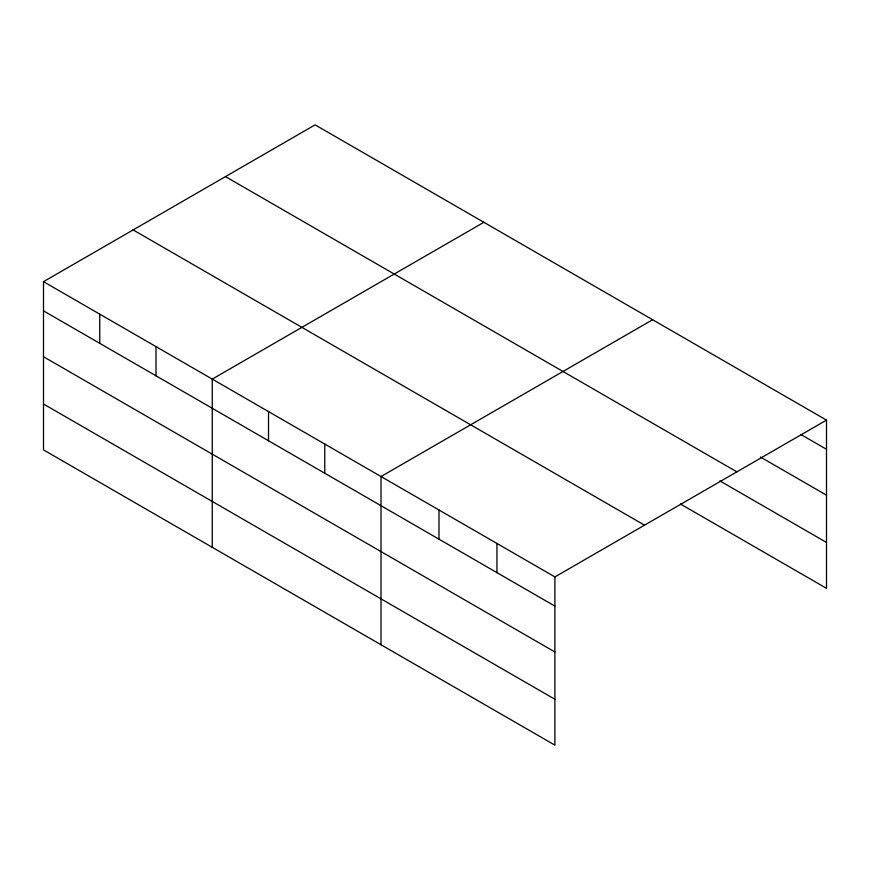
<?xml version="1.0" encoding="UTF-8"?>
<svg xmlns="http://www.w3.org/2000/svg" width="870" height="870" viewBox="0 0 870 870"><rect width="100%" height="100%" fill="white"/><g stroke="black" fill="none" stroke-linecap="round" stroke-linejoin="round"><path stroke-width="1.3" d="M554.897 651.978L554.897 576.919L43.5 281.673L43.5 449.888L554.897 745.144L554.897 651.978L43.5 356.733M43.5 281.673L315.103 124.856L826.5 420.112L826.5 588.327L680.449 504.002M483.872 222.296L212.258 379.103L212.258 547.328M652.63 319.725L381.017 476.532L381.017 644.757M554.897 576.919L826.5 420.112M800.998 434.565L826.5 449.29M760.423 457.022L826.5 495.171M225.482 176.61L736.868 471.855M719.86 480.882L826.5 542.445M133.132 229.919L644.518 525.175M43.5 310.851L554.897 606.096M43.5 404.006L554.897 699.262M496.933 543.456L496.933 572.634M438.98 509.994L438.98 539.172M324.76 444.059L324.76 473.236M268.515 411.575L268.515 440.764M156.002 346.63L156.002 375.807M99.756 314.146L99.756 343.324"/></g></svg>
